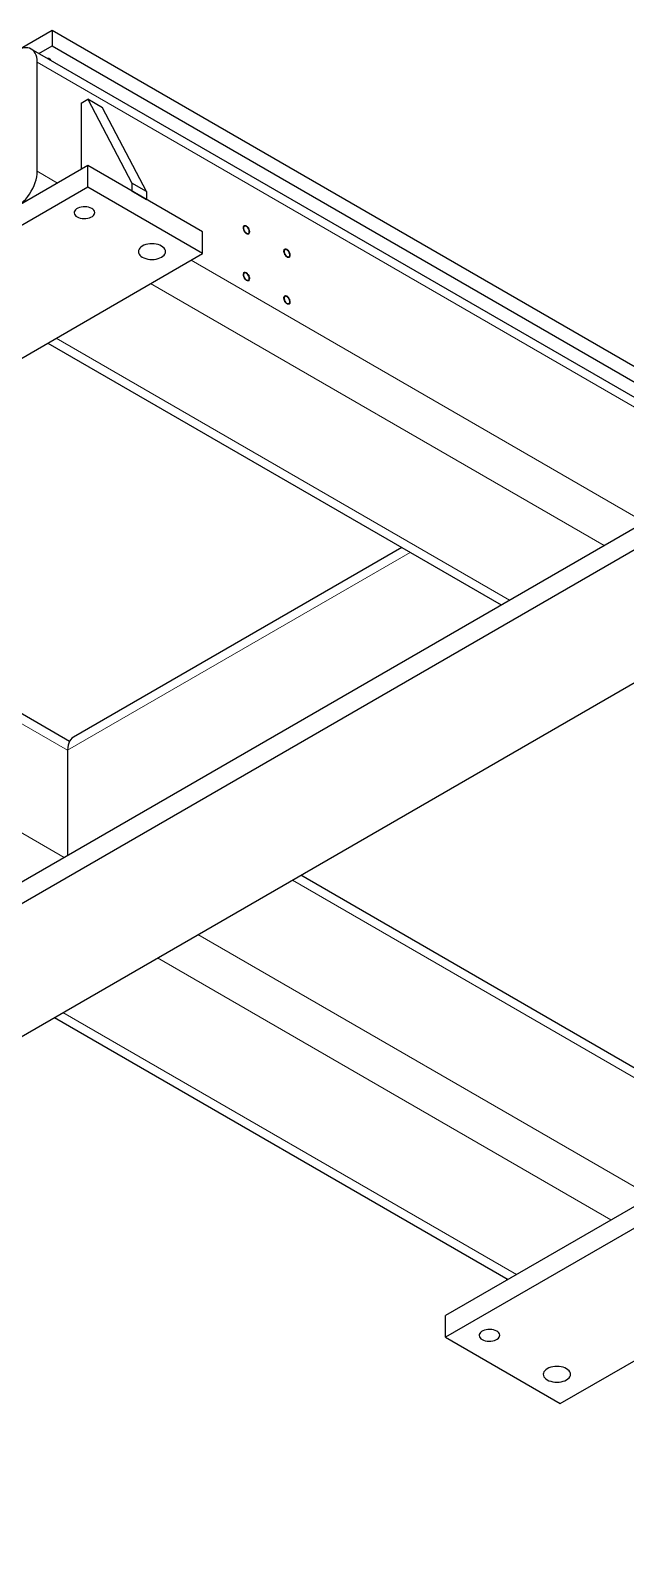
# Model space of a CAD drawing. Header units: millimetres. Extents: x 30 to 8380, y 30 to 5898.
# Drawn here: x 545 to 857, y 4274 to 5065 of the extents above; entities that cross this region are included whole.
import ezdxf

# ---------------------------------------------------------------- set-up
doc = ezdxf.new("R2010")
doc.units = ezdxf.units.MM
doc.header["$LTSCALE"] = 10

msp = doc.modelspace()

# ---------------------------------------------------------------- linework, layer by layer
at = {"color": 7, "linetype": 'Continuous', "lineweight": 25}
for p, q in [((524.2083761, 5046.3608035), (556.0281813, 5064.729986)), ((556.0281813, 5064.729986), (556.0281813, 5056.5645779)), ((556.0281813, 5064.729986), (2168.2316424, 4134.0247385)), ((2164.4173244, 4120.0706863), (545.1427955, 5054.8579743)), ((549.1073662, 5052.5692764), (556.0281813, 5056.5645779)), ((556.0281813, 5056.5645779), (2168.2316424, 4125.8593304)), ((548.2500067, 4990.8324454), (548.2500067, 5047.9903022)), ((571.2309771, 5026.5582623), (574.766511, 5028.5992825)), ((574.766511, 5028.5992825), (597.7474814, 4984.7080575)), ((582.5446856, 5024.1090379), (574.766511, 5028.5992825)), ((571.2309771, 5026.5582623), (571.2309771, 4991.850965)), ((605.525656, 4980.2178129), (582.5446856, 5024.1090379)), ((574.766511, 4993.8919853), (146.9669084, 4746.9285315)), ((574.766511, 4982.4604139), (574.766511, 4993.8919853)), ((634.8705874, 4959.1946405), (574.766511, 4993.8919853)), ((574.766511, 4982.4604139), (146.9669084, 4735.4969601)), ((634.8705874, 4947.7630692), (574.766511, 4982.4604139)), ((597.7474814, 4984.7080575), (597.7474814, 4980.6253535)), ((605.525656, 4980.2178129), (597.7474814, 4984.7080575)), ((597.7474814, 4980.6253535), (605.525656, 4976.1351089)), ((605.525656, 4980.2178129), (605.525656, 4976.1351089)), ((634.8705874, 4947.7630692), (634.8705874, 4959.1946405)), ((207.0709848, 4700.7996153), (634.8705874, 4947.7630692)), ((553.7582173, 4900.9378946), (791.3444867, 4763.7822607)), ((882.3579608, 4816.323221), (454.5583582, 4569.3597671)), ((565.112827, 4692.2740324), (378.7077344, 4799.8834018)), ((882.3579608, 4804.8916496), (454.5583582, 4557.9281958)), ((739.2103922, 4793.8786329), (567.2671205, 4694.617895)), ((514.6624346, 4523.230851), (942.4620372, 4770.1943048)), ((564.1599093, 4687.7502229), (564.1599093, 4632.6313958)), ((1189.9494106, 4638.7544566), (762.149808, 4391.7910028)), ((1189.9494106, 4627.3228853), (762.149808, 4380.3594315)), ((872.7042768, 4514.7052681), (686.2991842, 4622.3146375)), ((822.2538844, 4345.6620867), (1250.053487, 4592.6255405)), ((557.2937512, 4547.8413863), (794.8800206, 4410.6857524)), ((794.1572828, 4410.2685247), (794.3864181, 4410.9707031)), ((762.149808, 4380.3594315), (762.149808, 4391.7910028)), ((762.149808, 4380.3594315), (822.2538844, 4345.6620867))]:
    msp.add_line(p, q, dxfattribs=at)
at = {"color": 8, "linetype": 'Continuous', "lineweight": 18}
for p, q in [((548.2500067, 5047.9903022), (2167.5245356, 4113.2030142)), ((548.2500067, 4990.8324454), (558.8583324, 4984.7083893)), ((628.8635128, 4944.2952588), (866.4497822, 4807.139625)), ((607.6485854, 4932.0481419), (845.2348548, 4794.892508)), ((558.1511107, 4903.473858), (795.7373801, 4766.3182241)), ((374.313117, 4797.3464432), (564.1599093, 4687.7502229)), ((743.6050096, 4791.3416743), (564.1599093, 4687.7502229)), ((324.8075969, 4768.7675148), (562.3938663, 4631.6118809)), ((681.9045668, 4619.7776789), (871.7513591, 4510.1814585)), ((632.3990467, 4591.1987505), (869.9853161, 4454.0431166)), ((611.1841193, 4578.9516336), (848.7703887, 4441.7959997)), ((561.6866446, 4550.3773496), (799.272914, 4413.2217158))]:
    msp.add_line(p, q, dxfattribs=at)
at = {"color": 7, "linetype": 'Continuous', "lineweight": 25, "flags": 128}
for points in [[(548.2500067, 5047.9903022), (548.1833146, 5049.3231551), (547.984077, 5050.5622456), (547.6547995, 5051.6919914), (547.1996229, 5052.6981853), (546.6242713, 5053.5681737), (545.9359801, 5054.2910161), (545.143405, 5054.8576224), (544.256513, 5055.2608671), (543.2864573, 5055.4956791), (542.245437, 5055.5591057), (541.1465434, 5055.4503491), (540.0035959, 5055.170777), (538.8309676, 5054.7239053), (537.643405, 5054.1153535)], [(537.643405, 4972.4612724), (538.8309676, 4973.2238512), (540.0035959, 4974.1308673), (541.1465434, 4975.1709144), (542.245437, 4976.3309133), (543.2864573, 4977.5962763), (544.256513, 4978.9510908), (545.143405, 4980.3783192), (545.9359801, 4981.8600132), (546.6242713, 4983.3775398), (547.1996229, 4984.911815), (547.6547995, 4986.4435446), (547.984077, 4987.9534661), (548.1833146, 4989.4225914), (548.2500067, 4990.8324454)], [(569.1980451, 4966.9996853), (569.9611358, 4966.6338797), (570.8276686, 4966.3552486), (571.7681348, 4966.1732803), (572.7505079, 4966.0941715), (573.7413344, 4966.1206163), (574.7068729, 4966.2517141), (575.6142431, 4966.4830004), (576.4325456, 4966.8065992), (577.1339141, 4967.2114906), (577.6944644, 4967.6838866), (578.0951075, 4968.2077003), (578.3222001, 4968.7650938), (578.3680088, 4969.3370857), (578.2309736, 4969.9041977), (577.9157611, 4970.4471173), (577.4331055, 4970.947356), (576.799443, 4971.3878789), (576.0363523, 4971.7536845), (575.1698194, 4972.0323156), (574.2293532, 4972.2142839), (573.2469801, 4972.2933927), (572.2561536, 4972.2669479), (571.2906152, 4972.1358501), (570.383245, 4971.9045638), (569.5649425, 4971.580965), (568.8635739, 4971.1760736), (568.3030237, 4970.7036776), (567.9023806, 4970.1798639), (567.675288, 4969.6224704), (567.6294793, 4969.0504785), (567.7665145, 4968.4833665), (568.081727, 4967.940447), (568.5643826, 4967.4402082), (569.1980451, 4966.9996853)], [(659.3541597, 4959.3550156), (659.2874033, 4959.9049974), (659.0930657, 4960.4831863), (658.7884147, 4961.0382075), (658.4005199, 4961.520745), (657.9638474, 4961.8879232), (657.5171974, 4962.1071167), (657.1002568, 4962.1588493), (656.7500726, 4962.0385242), (656.4977602, 4961.7568329), (656.3657387, 4961.3388049), (656.3657387, 4960.8215837), (656.4977602, 4960.2511268), (656.7500726, 4959.6781218), (657.1002568, 4959.1534827), (657.5171974, 4958.7238259), (657.9638474, 4958.4273284), (658.4005199, 4958.2903352), (658.7884147, 4958.3250189), (659.0930657, 4958.5282975), (659.2874033, 4958.882109), (659.3541597, 4959.3550156)], [(603.3159473, 4945.8751254), (604.1661132, 4945.4559509), (605.1194008, 4945.1187136), (606.152337, 4944.8717175), (607.2394875, 4944.7210444), (608.3540831, 4944.6704044), (609.4686787, 4944.7210444), (610.5558292, 4944.8717175), (611.5887654, 4945.1187136), (612.542053, 4945.4559509), (613.3922189, 4945.8751254), (614.1183292, 4946.3659157), (614.7025046, 4946.916237), (615.1303608, 4947.5125383), (615.3913625, 4948.140137), (615.4790831, 4948.7835793), (615.3913625, 4949.4270216), (615.1303608, 4950.0546203), (614.7025046, 4950.6509217), (614.1183292, 4951.2012429), (613.3922189, 4951.6920332), (612.542053, 4952.1112077), (611.5887654, 4952.448445), (610.5558292, 4952.6954411), (609.4686787, 4952.8461142), (608.3540831, 4952.8967543), (607.2394875, 4952.8461142), (606.152337, 4952.6954411), (605.1194008, 4952.448445), (604.1661132, 4952.1112077), (603.3159473, 4951.6920332), (602.589837, 4951.2012429), (602.0056616, 4950.6509217), (601.5778054, 4950.0546203), (601.3168037, 4949.4270216), (601.2290831, 4948.7835793), (601.3168037, 4948.140137), (601.5778054, 4947.5125383), (602.0056616, 4946.916237), (602.589837, 4946.3659157), (603.3159473, 4945.8751254)], [(680.5673631, 4947.1088939), (680.5006067, 4947.6588757), (680.3062692, 4948.2370646), (680.0016182, 4948.7920858), (679.6137233, 4949.2746233), (679.1770508, 4949.6418015), (678.7304008, 4949.8609951), (678.3134603, 4949.9127276), (677.9632761, 4949.7924025), (677.7109637, 4949.5107112), (677.5789421, 4949.0926832), (677.5789421, 4948.575462), (677.7109637, 4948.0050052), (677.9632761, 4947.4320001), (678.3134603, 4946.907361), (678.7304008, 4946.4777042), (679.1770508, 4946.1812067), (679.6137233, 4946.0442135), (680.0016182, 4946.0788972), (680.3062692, 4946.2821758), (680.5006067, 4946.6359873), (680.5673631, 4947.1088939)], [(659.3541597, 4934.8587912), (659.2874033, 4935.4087731), (659.0930657, 4935.9869619), (658.7884147, 4936.5419831), (658.4005199, 4937.0245206), (657.9638474, 4937.3916988), (657.5171974, 4937.6108924), (657.1002568, 4937.6626249), (656.7500726, 4937.5422999), (656.4977602, 4937.2606085), (656.3657387, 4936.8425805), (656.3657387, 4936.3253594), (656.4977602, 4935.7549025), (656.7500726, 4935.1818975), (657.1002568, 4934.6572583), (657.5171974, 4934.2276015), (657.9638474, 4933.931104), (658.4005199, 4933.7941109), (658.7884147, 4933.8287945), (659.0930657, 4934.0320732), (659.2874033, 4934.3858846), (659.3541597, 4934.8587912)], [(680.5673631, 4922.6126695), (680.5006067, 4923.1626514), (680.3062692, 4923.7408402), (680.0016182, 4924.2958614), (679.6137233, 4924.7783989), (679.1770508, 4925.1455771), (678.7304008, 4925.3647707), (678.3134603, 4925.4165033), (677.9632761, 4925.2961782), (677.7109637, 4925.0144869), (677.5789421, 4924.5964588), (677.5789421, 4924.0792377), (677.7109637, 4923.5087808), (677.9632761, 4922.9357758), (678.3134603, 4922.4111366), (678.7304008, 4921.9814799), (679.1770508, 4921.6849824), (679.6137233, 4921.5479892), (680.0016182, 4921.5826728), (680.3062692, 4921.7859515), (680.5006067, 4922.139763), (680.5673631, 4922.6126695)], [(567.2671205, 4694.617895), (567.266511, 4694.617543), (566.4739358, 4694.0509368), (565.7856446, 4693.3280944), (565.210293, 4692.4581059), (564.7551164, 4691.4519121), (564.4258389, 4690.3221663), (564.2266014, 4689.0830758), (564.1599093, 4687.7502229)], [(781.3300794, 4379.1858448), (782.0931702, 4378.8200392), (782.959703, 4378.5414081), (783.9001692, 4378.3594398), (784.8825423, 4378.280331), (785.8733688, 4378.3067758), (786.8389073, 4378.4378736), (787.7462775, 4378.6691599), (788.56458, 4378.9927587), (789.2659485, 4379.3976501), (789.8264987, 4379.8700461), (790.2271419, 4380.3938598), (790.4542345, 4380.9512533), (790.5000431, 4381.5232452), (790.3630079, 4382.0903572), (790.0477954, 4382.6332767), (789.5651398, 4383.1335155), (788.9314773, 4383.5740384), (788.1683866, 4383.939844), (787.3018538, 4384.2184751), (786.3613876, 4384.4004434), (785.3790145, 4384.4795521), (784.388188, 4384.4531074), (783.4226495, 4384.3220096), (782.5152793, 4384.0907232), (781.6969768, 4383.7671245), (780.9956083, 4383.362233), (780.435058, 4382.8898371), (780.0344149, 4382.3660234), (779.8073223, 4381.8086299), (779.7615137, 4381.2366379), (779.8985489, 4380.669526), (780.2137614, 4380.1266064), (780.696417, 4379.6263677), (781.3300794, 4379.1858448)], [(815.4479816, 4358.0612849), (816.2981475, 4357.6421104), (817.2514351, 4357.3048731), (818.2843714, 4357.057877), (819.3715219, 4356.9072039), (820.4861175, 4356.8565638), (821.600713, 4356.9072039), (822.6878635, 4357.057877), (823.7207998, 4357.3048731), (824.6740874, 4357.6421104), (825.5242533, 4358.0612849), (826.2503635, 4358.5520752), (826.8345389, 4359.1023964), (827.2623951, 4359.6986978), (827.5233969, 4360.3262965), (827.6111175, 4360.9697388), (827.5233969, 4361.6131811), (827.2623951, 4362.2407798), (826.8345389, 4362.8370811), (826.2503635, 4363.3874024), (825.5242533, 4363.8781927), (824.6740874, 4364.2973672), (823.7207998, 4364.6346045), (822.6878635, 4364.8816006), (821.600713, 4365.0322737), (820.4861175, 4365.0829137), (819.3715219, 4365.0322737), (818.2843714, 4364.8816006), (817.2514351, 4364.6346045), (816.2981475, 4364.2973672), (815.4479816, 4363.8781927), (814.7218714, 4363.3874024), (814.137696, 4362.8370811), (813.7098398, 4362.2407798), (813.448838, 4361.6131811), (813.3611175, 4360.9697388), (813.448838, 4360.3262965), (813.7098398, 4359.6986978), (814.137696, 4359.1023964), (814.7218714, 4358.5520752), (815.4479816, 4358.0612849)]]:
    msp.add_lwpolyline(points, dxfattribs=at)
at = {"color": 7, "linetype": 'Continuous', "lineweight": 25}
for centre, radius, start, end in [((553.7657085, 5047.3820754), 2.510115, 62.3090143189, 90.4757211742), ((554.6147237, 5048.8513229), 0.8175235, 4.1687285988, 67.1514123587)]:
    msp.add_arc(centre, radius, start, end, dxfattribs=at)
at = {"color": 7, "linetype": 'Continuous', "lineweight": 18}
for points, knots in [([(659.6189737, 4959.201939), (659.5537711, 4958.6890321), (659.3619722, 4958.2898518), (659.0581527, 4958.0340033), (658.6648456, 4957.9404618), (658.2112206, 4958.016165), (657.7309211, 4958.2554981), (657.2595687, 4958.640711), (656.8321214, 4959.1432341), (656.480281, 4959.7257978), (656.230142, 4960.3451957), (656.1002559, 4960.9554902), (656.1002559, 4961.5114183), (656.230142, 4961.9717495), (656.480281, 4962.3023431), (656.8321214, 4962.4786804), (657.2595687, 4962.4876835), (657.7309211, 4962.3286844), (658.2112206, 4962.0134755), (658.6648456, 4961.5654344), (659.0581527, 4961.0177903), (659.3619722, 4960.4111593), (659.5537711, 4959.7905325), (659.6193247, 4959.201939), (659.606551, 4959.3951942), (659.6193247, 4959.201939)], [0, 0, 0, 0, 0.043476202, 0.0869545564, 0.1304329109, 0.1739112653, 0.2173896198, 0.2608679742, 0.3043463287, 0.3478246831, 0.3913030376, 0.4347813921, 0.4782597465, 0.521738101, 0.5652164554, 0.6086948099, 0.6521731643, 0.6956515188, 0.7391298733, 0.7826082277, 0.8260865822, 0.8695649366, 0.9130432911, 0.9565216455, 1, 1, 1, 1]), ([(680.8322668, 4946.9558174), (680.7669746, 4946.4429105), (680.5751756, 4946.0437301), (680.2713561, 4945.7878816), (679.878049, 4945.6943402), (679.424424, 4945.7700433), (678.9441245, 4946.0093764), (678.4727721, 4946.3945893), (678.0453248, 4946.8971125), (677.6934844, 4947.4796761), (677.4433454, 4948.0990741), (677.3134593, 4948.7093685), (677.3134593, 4949.2652966), (677.4433454, 4949.7256278), (677.6934844, 4950.0562214), (678.0453248, 4950.2325588), (678.4727721, 4950.2415618), (678.9441245, 4950.0825627), (679.424424, 4949.7673539), (679.878049, 4949.3193128), (680.2713561, 4948.7716686), (680.5751756, 4948.1650376), (680.7669746, 4947.5444108), (680.8325282, 4946.9558174), (680.8197545, 4947.1490725), (680.8325282, 4946.9558174)], [0, 0, 0, 0, 0.0434767267, 0.0869550573, 0.1304333879, 0.1739117185, 0.2173900491, 0.2608683797, 0.3043467103, 0.3478250409, 0.3913033716, 0.4347817022, 0.4782600328, 0.5217383634, 0.565216694, 0.6086950246, 0.6521733552, 0.6956516858, 0.7391300164, 0.782608347, 0.8260866776, 0.8695650082, 0.9130433388, 0.9565216694, 1, 1, 1, 1]), ([(659.6189737, 4934.7057147), (659.5537711, 4934.1928078), (659.3619722, 4933.7936274), (659.0581527, 4933.5377789), (658.6648456, 4933.4442375), (658.2112206, 4933.5199406), (657.7309211, 4933.7592737), (657.2595687, 4934.1444866), (656.8321214, 4934.6470098), (656.480281, 4935.2295734), (656.230142, 4935.8489714), (656.1002559, 4936.4592658), (656.1002559, 4937.0151939), (656.230142, 4937.4755251), (656.480281, 4937.8061187), (656.8321214, 4937.9824561), (657.2595687, 4937.9914591), (657.7309211, 4937.8324601), (658.2112206, 4937.5172512), (658.6648456, 4937.0692101), (659.0581527, 4936.5215659), (659.3619722, 4935.9149349), (659.5537711, 4935.2943082), (659.6193247, 4934.7057147), (659.606551, 4934.8989698), (659.6193247, 4934.7057147)], [0, 0, 0, 0, 0.043476202, 0.0869545564, 0.1304329109, 0.1739112653, 0.2173896198, 0.2608679742, 0.3043463287, 0.3478246831, 0.3913030376, 0.4347813921, 0.4782597465, 0.521738101, 0.5652164554, 0.6086948099, 0.6521731643, 0.6956515188, 0.7391298733, 0.7826082277, 0.8260865822, 0.8695649366, 0.9130432911, 0.9565216455, 1, 1, 1, 1]), ([(680.8322668, 4922.459593), (680.7669746, 4921.9466861), (680.5751756, 4921.5475057), (680.2713561, 4921.2916573), (679.878049, 4921.1981158), (679.424424, 4921.2738189), (678.9441245, 4921.5131521), (678.4727721, 4921.8983649), (678.0453248, 4922.4008881), (677.6934844, 4922.9834517), (677.4433454, 4923.6028497), (677.3134593, 4924.2131441), (677.3134593, 4924.7690723), (677.4433454, 4925.2294035), (677.6934844, 4925.559997), (678.0453248, 4925.7363344), (678.4727721, 4925.7453374), (678.9441245, 4925.5863384), (679.424424, 4925.2711295), (679.878049, 4924.8230884), (680.2713561, 4924.2754442), (680.5751756, 4923.6688132), (680.7669746, 4923.0481865), (680.8325282, 4922.459593), (680.8197545, 4922.6528482), (680.8325282, 4922.459593)], [0, 0, 0, 0, 0.0434767267, 0.0869550573, 0.1304333879, 0.1739117185, 0.2173900491, 0.2608683797, 0.3043467103, 0.3478250409, 0.3913033716, 0.4347817022, 0.4782600328, 0.5217383634, 0.565216694, 0.6086950246, 0.6521733552, 0.6956516858, 0.7391300164, 0.782608347, 0.8260866776, 0.8695650082, 0.9130433388, 0.9565216694, 1, 1, 1, 1])]:
    msp.add_open_spline(points, degree=3, knots=knots, dxfattribs=at)

doc.saveas('drawing.dxf')
